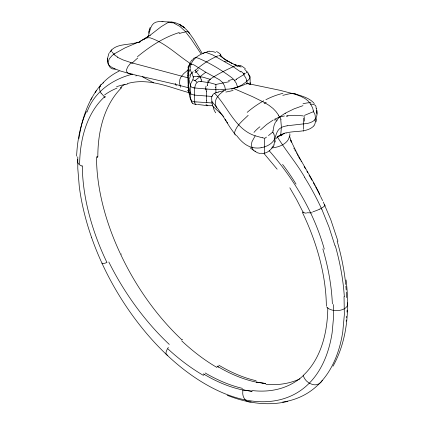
<?xml version="1.0" encoding="UTF-8"?>
<svg xmlns="http://www.w3.org/2000/svg" width="425" height="425" viewBox="0 0 425 425"><rect width="100%" height="100%" fill="white"/><g stroke="black" fill="none" stroke-linecap="round" stroke-linejoin="round"><path stroke-width="0.64" d="M97.426 156.586L97.431 157.277M280.771 119.749L281.387 127.054L280.787 134.497M303.689 124.844L303.657 120.753A18.009 5.631 76.5 0 0 303.588 119.266L303.493 118.208M303.689 125.147L303.657 127.309A18.009 5.631 76.5 0 1 303.588 128.6L303.503 129.349M107.472 61.896L107.493 58.586L108.912 53.407M107.483 61.009L107.493 58.586M250.197 84.389L250.118 78.864A24.528 19.996 5.2 0 0 249.735 76.08A11.098 6.327 3 0 0 249.326 75.246M333.652 304.566L333.652 316.163L332.148 332.605A183.696 106.053 60 0 1 319.759 369.458C314.07 379.19 306.064 387.658 296.236 393.268A183.696 106.053 60 0 1 263.819 401.747C250.761 401.912 237.846 398.836 225.755 394.055A183.696 106.053 60 0 1 185.683 370.919C171.695 360.299 159.04 347.985 147.618 334.661A183.696 106.053 60 0 1 115.202 288.75C105.82 272.526 97.883 255.457 91.672 237.772M289.489 135.947C288.548 143.714 278.582 147.427 271.734 147.953M77.786 156.846L77.786 168.443L79.289 186.623A183.696 106.053 60 0 0 91.678 237.772M316.163 108.449L315.961 106.425A5.658 3.841 -52.2 0 0 315.292 105.299L313.384 104.306L310.611 104.146L308.306 101.102L305.23 98.648L300.974 96.422L295.285 94.292L279.809 90.27L248.466 83.714L249.231 84.102M206.624 91.672L206.624 100.486M215.884 88.953L215.9 84.458L229.298 81.669M347.013 312.078L347.113 310.207M188.126 69.785L188.222 73.451A21.93 17.871 6.1 0 0 187.877 75.608L187.823 76.139M149.042 31.631L149.053 31.492A18.009 13.584 35.7 0 1 149.223 30.143L149.451 29.272M346.577 317.603L346.688 316.386M197.508 104.577C202.125 104.709 208.494 106.277 212.388 105.543M304.443 115.393L313.31 111.722L313.342 111.223A8.622 5.631 -44.3 0 0 313.337 110.888M189.704 64.111L188.317 68.117L187.797 74.194M206.858 88.857L206.832 89.075A26.382 12.824 -66.8 0 0 206.624 91.672M346.173 321.215L346.332 320.025M273.068 130.624L272.855 132L268.467 135.591M273.078 130.544L274.013 125.651L275.586 121.757M190.549 99.434L190.517 99.259A27.476 15.948 -59.7 0 1 190.257 96.73L190.246 88.331A27.476 15.948 -59.7 0 1 190.512 85.494C190.273 82.243 193.673 80.405 193.263 77.254M190.219 68.51C190.591 59.192 199.739 53.773 207.915 51.749M190.081 69.36L188.371 72.919A15.273 12.415 3.9 0 0 188.238 73.451M188.838 78.359L188.801 78.567A26.382 17.425 -51.5 0 0 188.525 81.122L188.514 89.935A26.382 17.425 -51.5 0 0 188.796 92.262L190.193 98.324L191.478 100.773A2.922 1.689 0 0 0 192.169 101.177L194.82 101.92M193.008 79.842L194.804 80.506M78.917 138.502C81.855 119.117 88.103 99.609 101.118 84.559L103.493 82.806M313.31 111.722C316.003 113.916 315.153 118.187 315.265 121.322C315.695 122.565 313.985 126.948 313.299 126.002M316.678 118.564L315.987 121.863M211.873 96.804L212.458 95.253M273.036 146.051C271.325 150.121 265.864 154.381 260.908 153.223M109.698 52.971L109.857 52.403M148.362 33.262L148.75 31.673M207.458 85.685L207.602 85.127M313.315 126.448C306.074 132.956 294.982 130.374 286.19 133.009M192.557 60.153L193.678 58.23L195.681 57.672M275.719 135.904C276.632 132.616 278.104 129.062 281.387 127.516M275.655 136.106C274.21 142.885 267.437 146.678 261.072 147.725M273.913 144.883L274.12 144.08A17.967 14.535 13.1 0 0 274.3 142.704L274.306 136.149A17.967 14.535 13.1 0 0 274.125 134.746L273.928 133.971M274.98 142.147L275.464 140.654M208.633 81.887L209.042 80.936M109.985 52.041C115.823 42.941 128.945 45.549 137.827 42.218M247.031 71.868L246.266 72.781M87.019 112.094C94.074 91.981 112.519 79.193 132.419 74.168M111.504 49.852L111.472 49.911A7.703 2.364 28.8 0 0 111.6 50.756M189.757 75.374L190.018 74.88M189.529 64.627L189.768 64.159M148.399 35.78C150.397 30.127 150.407 22.552 158.212 21.654A8.622 7.799 -31.2 0 1 158.631 21.563L162.047 21.378M332.972 366.244C347.57 340.202 349.647 309.076 346.078 279.969M189.901 63.931L190.172 63.479M189.832 63.888L190.57 62.773M90.844 99.615L92.002 97.729M95.152 92.538L96.326 90.621M194.778 101.75A27.476 15.927 -59.8 0 1 194.523 99.216L194.517 90.817A27.476 15.927 -59.8 0 1 194.778 87.98C195.096 84.644 196.616 80.707 200.701 81.589M275.628 139.118L275.878 138.725M168.343 347.395L167.105 349.478A11.645 4.314 -46.4 0 0 166.005 352.654L166.154 354.269L167.179 355.119A11.666 4.324 -46.4 0 0 167.806 355.22M249.342 78.891L247.738 80.681M102.186 263.075L102.058 263.537L102.68 263.665A11.523 1.472 -24.8 0 0 106.526 262.666M190.703 61.747L191.872 60.037M262.305 137.785L255.223 135.809L252.067 141.488A5.647 2.715 -69 0 0 251.669 143.241C251.329 146.083 252.062 150.955 255.659 151.348M276.489 120.333L279.682 116.955L284.575 113.608M99.296 87.545L100.491 85.993M203.262 53.375L204.478 52.572L206.375 52.562L212.734 54.942L232.82 66.459L240.773 71.958M101.118 84.559C99.338 86.387 99.142 89.277 100.242 91.502M211.963 96.438L195.649 95.205A41.48 23.949 0 0 1 194.724 95.094L191.829 94.488A2.922 1.689 0 0 1 191.133 94.084L190.113 92.406A41.48 23.949 0 0 1 189.927 91.874L188.105 83.645L187.855 77.796L131.07 62.64L127.84 66.651L126.507 69.727A3.979 2.322 -57.8 0 0 126.443 70.651C126.799 73.599 130.353 74.093 132.759 74.248M194.985 80.612L205.753 72.202L219.141 79.576A25.022 17.462 60.9 0 1 219.693 79.958L222.365 82.291A8.59 5.934 60.5 0 1 222.918 82.933L224.713 86.27L225.553 90.408L218.121 91.943M104.848 97.336L105.575 96.618M314.394 120.084L316.158 117.688L316.954 115.111A17.207 9.934 0 0 0 316.487 111.972M120.998 88.012L121.752 87.279M260.461 129.901L266.741 124.413L273.19 120.009M147.576 36.917L139.798 41.544M248.189 115.334C243.132 120.317 236.768 125.099 234.653 132.164A3.979 2.274 -62.1 0 0 234.621 133.105L235.174 134.629L236.497 135.713M197.232 68.728C203.564 63.447 210.609 58.836 218.28 55.755M137.461 56.69C149.951 46.426 163.827 37.304 179.382 32.486M236.284 79.193L243.658 74.715L245.82 77.876L246.941 81.377L241.607 85.165L236.04 87.63L229.117 89.059L220.288 89.627M196.897 69.015L195.5 70.141M150.317 35.084L161.224 26.653L168.21 22.408M266.47 137.094L264.802 138.327L264.536 140.144L264.318 149.605L264.748 153.032M245.31 73.541L243.658 74.715M223.858 90.743L219.47 94.424L216.718 97.941A6.588 3.804 -60 0 0 215.709 100.427L215.47 104.258L216.564 108.035M192.281 72.362L193.221 71.713M188.009 70.008L183.6 73.711L180.843 77.228A6.588 3.804 -60 0 0 179.833 79.714L179.562 83.263L180.545 87.242M115.473 55.872L113.858 54.193L112.099 55.574L109.267 58.82L108.29 62.114L108.901 65.397L110.261 67.649L112.343 68.861L115.34 69.217M149.552 35.652L139.963 41.507M114.437 53.784L124.886 47.945L138.364 42.171M214.327 93.373L216.708 92.342M264.175 103.551L266.204 102.377M285.446 113.103L294.068 108.858L302.988 105.655M280.691 135.001L284.059 133.259M117.034 88.012L116.301 88.432A170.834 96.241 61.2 0 0 104.577 94.972M277.201 136.919L284.421 133.477M274.465 119.292L279.682 116.955L284.484 115.961M224.389 61.54L226.366 60.855M280.208 135.447L276.712 137.711A16.065 10.211 45 0 0 276.123 138.518M162.998 21.436C165.888 22.312 169.001 21.425 171.689 22.302M145.515 38.399C147.066 37.772 148.777 37.538 150.418 37.921C165.463 42.983 177.092 54.921 190.219 63.405M245.4 84.288L237.548 87.311L236.438 83.459L234.202 80.118M127.213 83.645C148.203 77.424 169.336 87.322 189.343 92.756M282.806 95.349C287.242 94.451 292.639 92.113 296.857 94.706M246.357 83.985L247.238 83.773L247.175 83.018A20.862 13.403 53.6 0 0 246.946 81.382M231.487 89.091L233.702 88.506L252.604 96.688L264.302 102.457L269.036 105.358L273.041 108.476L275.91 111.462L278.646 115.265M235.62 65.652C227.035 69.466 218.376 73.668 210.561 78.917A9.562 8.341 24.4 0 0 210.125 79.321M287.842 401.359C267.644 406.385 246.346 402.932 227.253 395.303M287.13 125.768L307.355 123.447A13.998 8.08 0 0 0 314.511 120.126M251.175 401.837L250.638 401.922A11.666 8.489 -78.6 0 1 247.515 401.503L245.283 399.952L243.674 397.412A11.666 8.489 -78.6 0 1 242.728 393.502L242.861 389.959L252.105 391.319L242.882 389.853M286.769 115.669L294.594 115.292L303.222 115.866M312.306 212.84L306.77 212.776M209.599 51.452L212.792 51.606L215.661 52.381M174.739 23.619L179.924 26.435L185.215 31.376L187.266 31.519L188.785 32.316L193.635 39.127L202.135 53.258M219.629 89.632L209.18 89.234L194.995 88.007M197.513 76.272L195.086 76.346A9.137 8.723 82.7 0 0 193.21 76.76A13.637 8.282 -23.1 0 1 193.311 77.238M195.989 101.894L212.064 102.946L212.24 104.221M198.688 76.357L203.23 77.254L210.141 79.337M196.823 104.502L194.73 104.178A4.282 2.433 1.2 0 1 192.562 103.344M262.809 383.175L265.668 383.488L256.429 382.123L256.806 382.564M194.852 87.986L193.354 87.747M262.788 383.153L256.371 382.064M168.704 22.217L172.348 22.902M171.036 21.935C178.293 22.546 184.477 26.993 188.95 32.507L189.337 33.453A4.011 2.215 -60.5 0 1 189.369 33.724M260.392 153.553L257.486 152.788L254.788 151.194M303.923 212.245L302.956 211.99L296.639 199.638L289.818 187.818M233.947 64.271L234.356 64.377M238.207 65.705L239.53 66.204M223.959 58.862L220.246 54.968A6.593 1.434 87.3 0 1 220.697 54.979M234.775 64.488L239.116 66.024M131.07 62.64L123.133 59.962L117.396 57.253M188.907 90.823L188.148 87.747L186.718 87.316L174 83.98L130.247 73.817L120.774 71.097L114.245 68.6M255.223 135.809C235.455 129.524 227.959 107.079 214.588 93.224M294.796 93.739C301.591 96.087 309.501 97.723 314.293 103.562M215.9 84.458L210.072 82.817L201.79 81.589A14.45 11.571 -7.4 0 0 201.482 81.595M236.932 135.92C239.812 139.735 244.12 144.335 249.114 146.407A15.38 8.877 0 0 0 251.961 147.353A13.196 7.618 0 0 0 261.093 147.762M224.177 58.947L231.322 63.097M153.637 82.843L143.167 77.185M236.528 65.524L227.327 60.828L219.162 55.409M218.726 367.088L217.791 366.541M204.547 374.553L204.234 374.367M231.391 63.134L232.087 63.553M205.753 72.202L194.347 65.131A14.275 8.192 71.5 0 0 191.022 64.239M204.027 374.244L203.501 373.942A170.255 98.297 60 0 0 242.872 389.985M217.584 366.419L217.063 366.111A170.255 98.297 60 0 0 256.434 382.155M142.912 77.031L142.407 76.723M250.107 147.836L253.279 150.137M196.903 82.115L195.165 80.718A7.039 5.403 89 0 0 194.969 80.654M244.683 69.291L248.583 73.456M324.44 204.765L325.093 205.456M120.238 87.353L120.918 87.943M212.378 105.921L219.837 112.731M104.768 97.267L101.139 93.112M223.513 116.152L223.789 116.407M222.408 115.127L219.953 112.843M222.679 115.382L222.955 115.637M195.001 70.513L198.539 74.577L200.34 77.323M269.195 150.726C294.137 179.201 313.979 212.473 324.28 249.077M211.772 96.794A13.536 10.997 4.8 0 0 211.698 98.568L211.868 101.432L217.648 108.556L226.222 120.992M264.074 153.584L277.142 169.187M185.215 31.376L191.181 39.1L200.998 53.757M207.788 105.57L207.666 105.411A7.501 2.497 -82.6 0 1 207.602 105.331L207.474 105.076M113.858 54.193L112.264 52.11M248.827 74.582L249.3 75.252M190.118 69.466L193.178 76.574A14.45 8.776 -23.3 0 1 193.205 76.766M235.03 134.406L229.803 127.032L224.968 119.271M226.913 122.012L227.598 123.027M310.611 104.146L312.641 107.929L313.337 110.888M304.821 177.416C296.629 163.232 285.839 150.763 277.323 136.808M190.905 86.323L190.517 85.494M192.01 102.579L191.664 101.814M304.151 166.51L305.543 168.916M301.102 161.229L301.437 161.808M300.119 159.513L300.443 160.082M306.951 171.36L307.663 172.598M220.708 55.452L220.92 55.882M299.471 158.382L299.795 158.945M309.092 175.1L310.293 177.214M299.152 157.818L298.52 156.703M310.532 177.639L311.977 180.216M297.898 155.598L297.288 154.498M313.422 182.824L314.144 184.142M296.39 152.873L296.687 153.414M314.383 184.583L314.867 185.47M295.232 150.737L295.518 151.268M315.584 186.803L317.496 190.405M294.663 149.68L294.945 150.206M293.829 148.113L294.105 148.633M319.749 194.246C310.744 175.796 298.887 158.833 290.695 139.984L291.369 142.147L289.754 136.818M111.743 51.244L111.525 50.756M317.73 190.857L320.546 196.382M320.779 196.849L322.607 200.605M323.282 202.029L330.772 219.677L337.944 241.188M321.922 209.509L329.035 227.194L335.006 245.836M250.134 82.636L250.203 82.822A9.276 5.355 0 0 1 250.362 84.426M200.696 78.126L201.253 79.942M191.707 101.931L191.718 101.963A8.872 5.212 -58.8 0 1 190.915 99.211M190.267 84.793L188.875 78.986L188.227 73.488M303.174 375.233L303.795 376.986A11.624 9.371 44.7 0 0 306.744 381.225L309.299 383.207L312.502 384.498A11.666 9.408 44.7 0 0 316.397 384.721L319.249 383.775L321.401 381.836A11.666 9.408 44.7 0 0 322.277 380.29M191.452 101.118L191.303 100.523M182.203 339.394L182.277 339.681M316.439 108.258L316.954 112.609M188.838 92.432L188.413 89.324M212.256 104.327L212.378 105.416M212.027 102.675L211.868 101.432M188.148 87.747L187.999 84.91M344.038 296.597L344.346 314.686L342.794 331.633A189.311 109.299 60 0 1 330.028 369.607C324.163 379.642 315.918 388.365 305.788 394.15A189.311 109.299 60 0 1 282.668 402.061M187.855 77.796L187.813 75.406M316.912 110.394L316.976 113.98M215.911 92.618L215.911 92.034A22.275 0.962 88.3 0 0 215.889 89.574M82.057 165.458L82.057 166.154A11.252 6.497 0 0 1 77.663 162.589L77.361 160.523A11.666 6.736 0 0 1 77.727 159.285M319.547 209.19A10.62 2.507 -20.1 0 1 312.901 211.762M324.854 205.525A10.567 2.497 -20.1 0 1 319.653 209.111M304.704 177.496A165.346 96.565 59.7 0 1 321.89 209.52M335.341 245.873A197.976 114.994 59.8 0 1 344.335 296.735M333.763 310.393A11.114 6.418 0 0 0 344.415 308.747A11.114 6.418 0 0 0 347.353 302.802M333.752 310.425A11.3 6.524 0 0 1 326.772 307.1M143.847 39.78A6.927 3.772 61.5 0 1 144.489 38.872M144.516 38.914A12.394 6.959 53.7 0 1 145.552 38.463M168.194 22.509A25.41 11.502 -67.8 0 1 168.683 22.307M150.455 35.174A47.143 33.341 7.6 0 1 149.69 35.753M148.309 35.721A13.658 7.868 38.2 0 1 147.624 36.954M149.526 29.288A6.12 4.733 22.3 0 1 150.211 27.524M102.877 82.981A165.346 94.897 60.6 0 1 119.213 71.039M322.835 248.923A185.465 107.424 59.8 0 1 332.361 303.902M306.234 213.196A25.904 11.193 -14.6 0 1 303.392 212.58M302.287 212.171A169.389 99.806 58.5 0 1 326.352 306.212M161.999 21.686A25.447 22.36 -25.9 0 1 162.94 21.739M108.635 64.621A13.196 7.618 0 0 1 107.69 59.952M114.304 68.552A19.178 11.071 0 0 1 108.513 64.658M203.506 375.44A174.723 100.73 59.7 0 1 167.891 348.867M303.381 375.525A172.428 98.967 59.2 0 1 251.866 390.517M327.813 307.753A169.463 97.793 59.9 0 1 303.291 375.402M113.884 54.262A24.937 16.655 -49.2 0 1 114.458 53.853M140.149 41.905A34.393 24.347 22.5 0 1 138.72 42.574M242.505 388.381A174.707 98.52 58.2 0 1 205.148 372.959M140.08 41.719A13.621 12.229 15 0 1 137.913 42.458M111.031 51.77A19.199 6.853 22.6 0 1 110.766 50.968M136.17 75.57A34.393 8.102 28.6 0 1 135.952 76.011M179.132 33.612A54.931 29.033 -58.2 0 1 184.971 32.119M217.032 367.513A174.723 103.371 61.2 0 1 181.719 340.861M256.068 380.715A174.707 100.863 60.3 0 1 218.753 365.149M131.601 63.745A55.516 30.791 -56 0 1 137.769 58.002M182.028 339.952A172.587 99.997 60.4 0 1 120.636 254.293A169.474 97.851 60.1 0 1 96.517 156.751M299.986 378.85A172.428 100.969 60.9 0 1 265.933 384.413M337.142 241.092A185.109 105.57 60.4 0 1 345.711 284.415M345.886 286.227A185.109 105.57 60.4 0 1 346.184 289.839M346.348 292.23A185.109 105.57 60.4 0 1 346.598 297.564M172.561 22.658A20.246 12.182 -9.7 0 1 174.972 23.418M289.776 133.769A11.964 8.272 22.7 0 1 289.808 136.037M272.707 132.095A6.136 5.089 2.6 0 1 273.801 133.933M304.05 116.19A6.12 1.089 80.3 0 1 304.242 121.205M117.799 57.12A20.793 9.307 3.7 0 1 115.834 55.792M175.148 83.316A15.162 2.688 58.9 0 1 176.285 85.691M273.976 144.888A6.136 4.925 2.4 0 1 273.147 146.891M215.746 112.811A15.273 7.751 30.6 0 1 213.43 106.686M253.98 132.393A48.338 28.486 -77.5 0 1 259.919 126.772M278.465 115.425A12.394 6.205 58.9 0 1 279.469 117.05M279.878 116.87A6.927 4.117 57.2 0 1 281.021 119.813M303.009 103.801A48.365 36.237 -61.3 0 1 310.893 102.611M279.714 135.665A5.073 3.134 65.4 0 1 278.827 135.612M280.936 135.851A66.162 25.144 -10.5 0 1 281.94 135.288M247.175 112.343A113.958 77.095 -70.5 0 1 263.798 100.773M265.907 99.7A113.13 76.548 -70.5 0 1 282.912 93.346M101.06 93.139A15.757 12.097 8.3 0 1 100.167 91.518M121.226 254.081A11.523 1.472 -24.8 0 1 121.433 254.06M97.824 156.809A169.432 98.988 59.8 0 1 121.109 88.172M97.113 157.064A11.252 6.497 0 0 1 97.394 157.292M264.371 138.173A7.703 0.935 13.5 0 1 262.342 137.711M276.229 121.603A13.621 5.536 -32.2 0 1 277.185 120.248M281.313 127.457A16.4 9.467 0 0 1 287.151 125.821M274.635 120.206A34.393 11.124 -12.3 0 1 275.905 119.537M303.716 130.98A6.12 1.317 83.4 0 1 303.259 130.895M286.392 116.323A13.658 1.126 -5.7 0 1 287.938 116.137M284.341 133.285A16.23 15.05 29.2 0 1 286.131 132.802M284.867 113.735A47.143 23.088 -11.4 0 1 285.738 113.236M280.803 134.507A3.549 2.162 58.5 0 1 280.288 135.559M106.973 262.533A169.474 98.143 59.6 0 1 82.317 166.303M169.283 344.42A172.587 97.458 58.9 0 1 108.821 261.981M79.608 163.981A169.405 97.495 60.1 0 1 104.523 96.863M76.612 156.097A185.465 106.755 60.2 0 1 86.424 111.467M195.957 102A38.484 22.541 -0.2 0 1 194.746 101.846M195.787 104.577A8.872 5.079 -60.7 0 1 194.581 102.112M190.559 85.489A38.484 22.148 0.7 0 1 190.304 84.793M189.709 78.237A11.948 8.16 -49.6 0 1 190.634 75.512M190.166 74.933A6.901 5.658 -35.5 0 1 191.856 72.893M192.249 73.302A7.682 5.153 -35.1 0 1 192.722 72.935M189.964 94.589A11.948 8.054 -48.9 0 1 189.444 92.167M188.195 69.79A42.845 25.452 7.5 0 1 188.323 67.819M187.93 67.49A11.565 7.342 54.7 0 1 189.146 65.232M189.486 65.142A7.623 4.383 66.2 0 1 191.064 64.419M194.815 80.468A7.039 5.482 -87.7 0 1 195.001 80.569M200.701 81.473A13.637 11.146 -7.8 0 1 201.492 81.473M201.376 79.799A9.137 4.887 -72.1 0 1 201.663 81.446M207.767 81.334A7.682 3.203 -79.7 0 1 208.112 80.564M207.257 85.228A6.901 1.551 -73.7 0 1 208.282 82.004M216.495 51.499A27.142 18.955 -26.3 0 1 220.788 54.581M234.233 80.043A19.954 11.518 60 0 0 231.296 77.334C221.133 69.87 210.205 63.203 198.571 58.299A19.954 11.411 60.4 0 0 195.659 57.609M233.022 79.22A25.983 12.777 -3.5 0 1 228.422 80.522M236.645 79.427A27.699 15.938 -0.1 0 1 234.552 80.394M240.199 65.354A27.142 21.521 -19.4 0 1 245.337 68.776M239.413 65.742A6.832 5.249 -17.8 0 1 239.785 65.949M239.7 66.05A6.593 4.633 -11.5 0 1 241.039 67.166M215.714 87.359A15.273 0.335 88.8 0 1 215.725 87.816M240.874 71.246A18.849 11.082 61.4 0 1 243.966 74.014M244.72 73.111A15.491 3.225 -22.2 0 1 243.706 73.791M247.977 73.658A10.428 7.671 24.2 0 1 249.231 76.096M249.794 76.075A8.983 5.079 1.1 0 1 249.268 78.869M188.727 68.808A32.953 22.158 33.3 0 1 189.667 64.701M193.301 87.826A4.266 2.465 0 0 1 190.767 86.349M208.893 80.846A8.511 7.395 22.4 0 1 210.2 79.39M235.524 65.487A7.661 5.403 43.7 0 1 236.428 65.301M236.746 66.337A6.779 4.478 35.9 0 1 238.202 66.683M207.777 51.478A15.491 12.399 35.7 0 1 209.472 51.122M247.276 80.559A40.046 20.687 -5.6 0 1 246.468 81.239M247.35 83.56A12.569 4.983 -53.2 0 1 248.545 83.587M233.091 90.445A32.943 9.467 -10.6 0 1 225.893 92.05M206.826 102.765A26.382 12.824 -66.8 0 1 206.624 100.481M207.06 105.862A11.948 5.552 -68.9 0 1 206.013 104.125M212.059 103.307A17.568 1.328 86.6 0 1 212.022 103.036M205.541 89.946A11.948 5.451 -68.1 0 1 206.051 86.062M220.315 55.223A7.661 1.137 -10.5 0 1 220.023 55.473M195.346 70.12A9.562 3.177 -28.7 0 1 194.857 70.481M198.358 69.923A8.511 2.964 -28.2 0 1 195.054 72.659M197.498 76.426A20.814 19.109 -45.2 0 1 198.661 76.5M200.504 77.175A20.814 13.791 -52.1 0 1 200.892 77.966M226.36 60.881A4.478 2.598 -59.8 0 1 227.348 60.77M227.396 60.828A1.365 0.792 -59.8 0 1 227.141 61.343M216.941 92.772A19.662 14.03 -3.1 0 1 218.312 92.395M190.469 63.091A21.739 14.864 26.3 0 1 190.586 62.927M187.738 90.631A13.557 1.201 -87.6 0 1 187.51 90.259M212.479 95.264A6.311 5.042 1 0 1 214.354 93.404M237.198 87.215A21.585 5.546 -11.3 0 1 233.458 88.358M245.953 83.491A24.113 7.9 -43.9 0 1 246.893 83.257M249.13 84.315A6.577 2.348 -71.5 0 1 249.252 84.612M188.79 79.262A21.218 1.588 86.3 0 1 188.758 78.354M282.593 164.411A168.475 131.431 58.5 0 1 296.018 184.115M116.593 86.732A167.88 92.161 71.6 0 1 127.346 84.129M121.338 86.732A170.983 100.279 52.1 0 1 124.993 84.262M192.599 103.28A5.307 2.991 1.9 0 1 192.031 102.574M183.472 27.062L179.116 24.193L184.301 27.657L183.472 27.062"/></g></svg>
